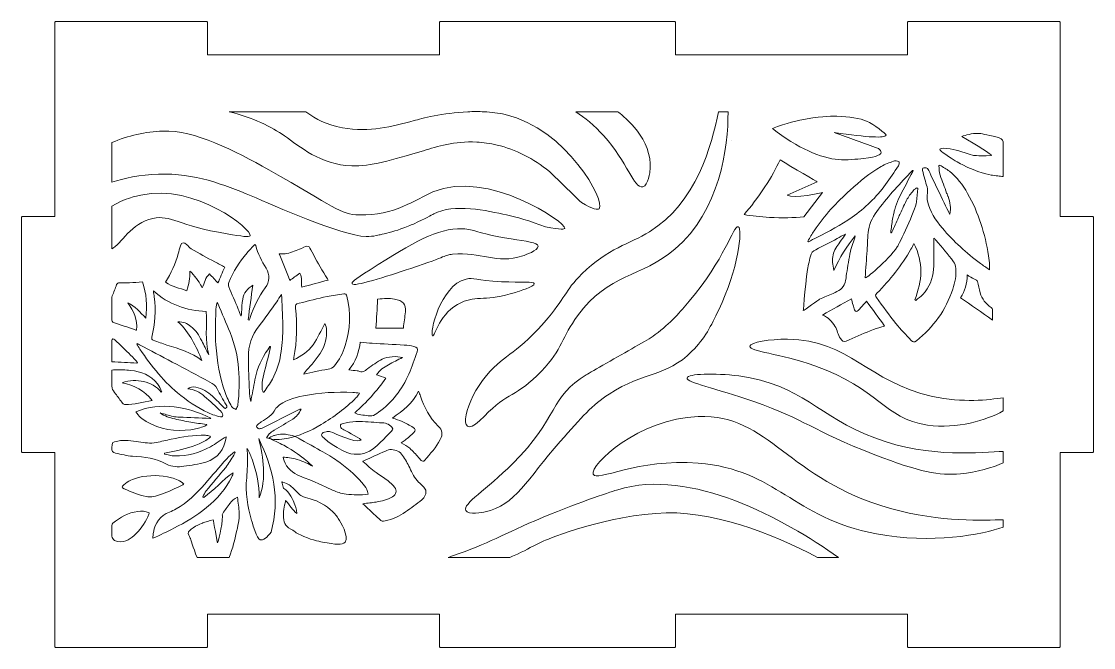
# Model space of a CAD drawing. Header units: millimetres. Extents: x -372 to 413, y -257 to 13.
# Drawn here: x 109.2 to 205.4, y -59.7 to -3.5 of the extents above; entities that cross this region are included whole.
import ezdxf

# ---------------------------------------------------------------- set-up
doc = ezdxf.new("R2010")
doc.units = ezdxf.units.MM
doc.header["$MEASUREMENT"] = 0
doc.layers.add('Layer 1', color=7, linetype='Continuous')

# ---------------------------------------------------------------- blocks, each defined once
blk = doc.blocks.new('block 7')
at = {"layer": 'Layer 1', "lineweight": 0}
for points in [[(125.851, -59.606), (125.851, -56.665), (146.651, -56.665), (146.651, -59.606), (146.71, -59.665), (167.792, -59.665), (167.851, -59.606), (167.851, -56.665), (188.651, -56.665), (188.651, -59.606), (188.71, -59.665), (202.292, -59.665), (202.351, -59.606), (202.351, -42.165), (205.292, -42.165), (205.351, -42.106), (205.351, -21.024), (205.292, -20.965), (202.351, -20.965), (202.351, -3.524), (202.292, -3.465), (188.71, -3.465), (188.651, -3.524), (188.651, -6.465), (167.851, -6.465), (167.851, -3.524), (167.792, -3.465), (146.71, -3.465), (146.651, -3.524), (146.651, -6.465), (125.851, -6.465), (125.851, -3.524), (125.792, -3.465), (112.21, -3.465), (112.151, -3.524), (112.151, -20.965), (109.21, -20.965), (109.151, -21.024), (109.151, -42.106), (109.21, -42.165), (112.151, -42.165), (112.151, -59.606), (112.21, -59.665), (125.792, -59.665), (125.851, -59.606)], [(172.84, -14.158), (172.84, -14.158)], [(124.687, -26.484), (124.687, -26.484)]]:
    blk.add_lwpolyline(points, dxfattribs=at)
for points, knots in [([(160.986, -20.271), (160.859, -20.394), (160.467, -20.352), (159.409, -19.731), (158.449, -18.8), (157.49, -17.868), (156.527, -16.937), (155.08, -15.759), (153.5, -14.958), (151.831, -14.559), (151.185, -14.404), (150.582, -14.319), (150.004, -14.295), (147.968, -14.203), (146.494, -14.69), (145.216, -15.071), (142.295, -15.942), (140.5, -16.482), (138.792, -16.426), (135.963, -16.341), (134.086, -14.662), (132.763, -13.741), (131.567, -12.912), (129.969, -12.115), (127.796, -11.575), (127.796, -11.575), (134.672, -11.575), (134.672, -11.575), (135.663, -12.259), (136.386, -12.721), (137.963, -13.004), (140.443, -13.445), (142.362, -12.919), (144.394, -12.358), (144.973, -12.199), (146.973, -11.681), (149.21, -11.575), (149.697, -11.554), (150.194, -11.55), (150.688, -11.575), (151.32, -11.607), (151.951, -11.684), (152.554, -11.822), (158.086, -13.092), (161.621, -19.661), (160.986, -20.271)], [0, 0, 0, 0, 1, 1, 1, 2, 2, 2, 3, 3, 3, 4, 4, 4, 5, 5, 5, 6, 6, 6, 7, 7, 7, 8, 8, 8, 9, 9, 9, 10, 10, 10, 11, 11, 11, 12, 12, 12, 13, 13, 13, 14, 14, 14, 15, 15, 15, 15]), ([(172.553, -11.575), (172.592, -14.743), (171.788, -20.493), (167.791, -23.901), (164.753, -26.49), (161.836, -26.053), (159.052, -29.877), (157.638, -31.817), (157.733, -32.844), (155.81, -34.858), (153.606, -37.169), (152.731, -36.753), (150.706, -38.883), (148.116, -41.61), (148.808, -37.903), (150.526, -35.701), (152.537, -33.123), (153.2, -33.726), (156.05, -30.477), (158.051, -28.198), (157.842, -27.7), (159.444, -26.12), (161.808, -23.792), (163.688, -23.46), (165.512, -22.338), (169.699, -19.763), (171.093, -14.57), (171.7, -11.575), (171.7, -11.575), (172.553, -11.575), (172.553, -11.575)], [0, 0, 0, 0, 1, 1, 1, 2, 2, 2, 3, 3, 3, 4, 4, 4, 5, 5, 5, 6, 6, 6, 7, 7, 7, 8, 8, 8, 9, 9, 9, 10, 10, 10, 10]), ([(165.558, -16.743), (165.54, -16.941), (165.427, -18.182), (164.898, -18.306), (164.129, -18.482), (163.497, -16.069), (161.416, -13.741), (160.552, -12.774), (159.673, -12.083), (158.904, -11.575), (158.904, -11.575), (162.668, -11.575), (162.668, -11.575), (162.7, -11.596), (162.732, -11.621), (162.764, -11.645), (163.212, -11.991), (165.801, -14.069), (165.558, -16.743)], [0, 0, 0, 0, 1, 1, 1, 2, 2, 2, 3, 3, 3, 4, 4, 4, 5, 5, 5, 6, 6, 6, 6]), ([(182.083, -13.44), (185.108, -13.882), (186.656, -13.957), (186.729, -13.663), (186.75, -13.58), (185.639, -12.698), (184.973, -12.402), (184.443, -12.167), (183.385, -12.016), (182.318, -11.975), (182.086, -11.966), (181.059, -11.951), (179.656, -12.197), (178.851, -12.338), (177.776, -12.592), (176.551, -13.078), (178.748, -14.858), (180.958, -15.745), (182.451, -15.87), (183.202, -15.933), (184.084, -15.83), (184.703, -15.758), (186.026, -15.603), (186.249, -15.417), (186.279, -15.262), (186.307, -15.118), (186.173, -14.968), (186.046, -14.859), (184.725, -14.386), (183.404, -13.913), (182.083, -13.44)], [0, 0, 0, 0, 1, 1, 1, 2, 2, 2, 3, 3, 3, 4, 4, 4, 5, 5, 5, 6, 6, 6, 7, 7, 7, 8, 8, 8, 9, 9, 9, 10, 10, 10, 10]), ([(157.913, -22.035), (157.888, -22.119), (157.599, -22.176), (156.174, -21.915), (154.759, -21.343), (153.546, -21.022), (152.688, -20.835), (150.97, -20.454), (147.901, -19.777), (146.148, -20.74), (145.971, -20.835), (145.322, -21.192), (144.391, -21.622), (144.066, -21.77), (143.682, -21.929), (143.202, -22.095), (142.437, -22.356), (141.787, -22.515), (141.343, -22.606), (141.343, -22.606), (140.764, -22.786), (140.069, -22.769), (137.843, -22.701), (131.818, -19.978), (129.775, -19.131), (127.253, -18.087), (124.741, -17.078), (121.464, -17.17), (119.774, -17.219), (118.335, -17.547), (117.252, -17.886), (117.252, -17.886), (117.252, -14.344), (117.252, -14.344), (118.744, -13.709), (120.282, -13.36), (121.831, -13.3), (124.685, -13.187), (128.297, -15.081), (131.342, -16.782), (137.335, -20.14), (137.688, -20.775), (139.48, -20.835), (142.588, -20.934), (144.529, -19.421), (146.074, -18.764), (150.974, -16.68), (158.065, -21.551), (157.913, -22.035)], [0, 0, 0, 0, 1, 1, 1, 2, 2, 2, 3, 3, 3, 4, 4, 4, 5, 5, 5, 6, 6, 6, 7, 7, 7, 8, 8, 8, 9, 9, 9, 10, 10, 10, 11, 11, 11, 12, 12, 12, 13, 13, 13, 14, 14, 14, 15, 15, 15, 16, 16, 16, 16]), ([(196.696, -13.858), (196.833, -13.889), (197.05, -13.942), (197.171, -14.125), (197.289, -14.302), (197.242, -14.509), (197.242, -14.625), (197.241, -15.447), (197.241, -16.268), (197.241, -17.09), (197.241, -17.178), (197.241, -17.266), (197.241, -17.388), (197.073, -17.369), (196.911, -17.355), (196.753, -17.338), (196.753, -17.338), (196.502, -17.309), (196.289, -17.278), (196.026, -17.239), (194.98, -17.025), (193.558, -16.319), (193.16, -16.122), (192.803, -15.888), (192.087, -15.419), (191.774, -15.213), (191.527, -15.042), (191.562, -14.938), (191.584, -14.873), (191.72, -14.828), (192.162, -14.863), (193.047, -14.933), (193.435, -15.183), (194.573, -15.486), (194.573, -15.486), (194.78, -15.541), (196.177, -15.51), (196.182, -15.51), (196.194, -15.509), (196.198, -15.502), (196.245, -15.414), (194.923, -14.613), (193.528, -13.797), (193.872, -13.664), (194.403, -13.51), (195.059, -13.512), (195.202, -13.513), (195.7, -13.628), (196.696, -13.858)], [0, 0, 0, 0, 1, 1, 1, 2, 2, 2, 3, 3, 3, 4, 4, 4, 5, 5, 5, 6, 6, 6, 7, 7, 7, 8, 8, 8, 9, 9, 9, 10, 10, 10, 11, 11, 11, 12, 12, 12, 13, 13, 13, 14, 14, 14, 15, 15, 15, 16, 16, 16, 16]), ([(180.562, -17.857), (180.562, -17.857), (178.297, -16.556), (177.23, -15.89), (176.872, -16.636), (176.424, -17.46), (175.863, -18.324), (175.232, -19.295), (174.586, -20.117), (173.988, -20.799), (174.679, -20.913), (175.444, -21.005), (176.275, -21.051), (177.417, -21.115), (178.454, -21.082), (179.36, -21.002), (179.36, -21.002), (181.026, -18.81), (181.026, -18.81), (181.026, -18.81), (178.385, -19.478), (177.863, -19.05), (177.863, -19.05), (180.562, -17.857), (180.562, -17.857)], [0, 0, 0, 0, 1, 1, 1, 2, 2, 2, 3, 3, 3, 4, 4, 4, 5, 5, 5, 6, 6, 6, 7, 7, 7, 8, 8, 8, 8]), ([(179.709, -23.195), (179.899, -22.879), (180.076, -22.556), (180.279, -22.25), (181.188, -20.887), (182.307, -19.707), (183.512, -18.607), (184.373, -17.821), (185.27, -17.078), (186.281, -16.491), (186.632, -16.288), (187.025, -16.157), (187.401, -15.996), (187.448, -15.976), (187.506, -15.962), (187.554, -15.971), (187.674, -15.992), (187.844, -15.993), (187.895, -16.069), (187.944, -16.141), (187.903, -16.32), (187.841, -16.413), (187.468, -16.98), (187.088, -17.543), (186.69, -18.092), (185.855, -19.243), (184.858, -20.231), (183.681, -21.036), (182.675, -21.725), (181.61, -22.309), (180.52, -22.853), (180.268, -22.978), (180.022, -23.114), (179.773, -23.246), (179.752, -23.229), (179.73, -23.212), (179.709, -23.195)], [0, 0, 0, 0, 1, 1, 1, 2, 2, 2, 3, 3, 3, 4, 4, 4, 5, 5, 5, 6, 6, 6, 7, 7, 7, 8, 8, 8, 9, 9, 9, 10, 10, 10, 11, 11, 11, 12, 12, 12, 12]), ([(187.743, -23.702), (186.906, -24.928), (184.836, -26.676), (184.852, -26.452), (184.91, -25.642), (184.974, -24.832), (185.031, -24.022), (185.074, -23.412), (185.07, -22.796), (185.156, -22.193), (185.259, -21.483), (185.644, -20.883), (186.062, -20.315), (186.968, -19.087), (188.022, -17.988), (189.064, -16.879), (189.084, -16.858), (189.11, -16.843), (189.169, -16.846), (189.109, -16.968), (189.053, -17.093), (188.989, -17.213), (188.608, -17.94), (188.213, -18.659), (187.848, -19.394), (187.7, -19.692), (187.603, -20.019), (187.509, -20.34), (187.483, -20.428), (187.453, -20.565), (187.428, -20.679), (187.39, -20.853), (187.341, -21.026), (187.315, -21.202), (187.254, -21.606), (187.204, -22.012), (187.15, -22.417), (187.17, -22.426), (187.191, -22.436), (187.212, -22.445), (187.226, -22.419), (187.242, -22.393), (187.255, -22.366), (187.459, -21.929), (187.666, -21.493), (187.86, -21.052), (187.881, -21.004), (187.964, -20.793), (187.996, -20.728), (188.213, -20.287), (188.399, -19.828), (188.638, -19.4), (188.807, -19.098), (189.038, -18.829), (189.256, -18.556), (189.312, -18.486), (189.422, -18.46), (189.507, -18.413), (189.533, -18.428), (189.559, -18.442), (189.584, -18.457), (189.548, -18.861), (189.53, -19.268), (189.472, -19.669), (189.37, -20.381), (187.887, -23.492), (187.743, -23.702)], [0, 0, 0, 0, 1, 1, 1, 2, 2, 2, 3, 3, 3, 4, 4, 4, 5, 5, 5, 6, 6, 6, 7, 7, 7, 8, 8, 8, 9, 9, 9, 10, 10, 10, 11, 11, 11, 12, 12, 12, 13, 13, 13, 14, 14, 14, 15, 15, 15, 16, 16, 16, 17, 17, 17, 18, 18, 18, 19, 19, 19, 20, 20, 20, 21, 21, 21, 22, 22, 22, 22]), ([(192.17, -18.865), (191.983, -18.33), (191.76, -17.808), (191.589, -17.269), (191.504, -17.001), (191.502, -16.707), (191.463, -16.425), (191.495, -16.405), (191.527, -16.385), (191.559, -16.366), (191.845, -16.545), (192.148, -16.704), (192.415, -16.909), (193.113, -17.445), (193.627, -18.142), (194.055, -18.902), (195.035, -20.646), (195.609, -22.531), (195.934, -24.496), (195.982, -24.783), (196.003, -25.075), (196.027, -25.365), (196.036, -25.474), (196.018, -25.585), (196.009, -25.757), (195.709, -25.546), (195.445, -25.372), (195.194, -25.182), (193.951, -24.243), (192.784, -23.219), (191.79, -22.014), (191.195, -21.293), (190.637, -20.543), (190.455, -19.593), (190.422, -19.419), (190.389, -19.228), (190.426, -19.06), (190.54, -18.546), (190.345, -18.09), (190.209, -17.62), (190.134, -17.363), (190.075, -17.101), (190.004, -16.843), (189.949, -16.64), (190.047, -16.588), (190.226, -16.595), (190.404, -16.601), (190.508, -16.69), (190.579, -16.852), (190.94, -17.679), (192.437, -20.764), (192.441, -20.753), (192.628, -20.21), (192.456, -19.697), (192.296, -19.185), (192.29, -19.168), (192.201, -18.954), (192.17, -18.865)], [0, 0, 0, 0, 1, 1, 1, 2, 2, 2, 3, 3, 3, 4, 4, 4, 5, 5, 5, 6, 6, 6, 7, 7, 7, 8, 8, 8, 9, 9, 9, 10, 10, 10, 11, 11, 11, 12, 12, 12, 13, 13, 13, 14, 14, 14, 15, 15, 15, 16, 16, 16, 17, 17, 17, 18, 18, 18, 19, 19, 19, 19]), ([(129.662, -22.709), (129.603, -22.853), (128.943, -22.747), (127.62, -22.529), (123.161, -21.802), (122.579, -20.8), (120.956, -21.149), (118.966, -21.576), (118.098, -23.453), (117.252, -23.873), (117.252, -23.873), (117.252, -20.059), (117.252, -20.059), (118.278, -19.382), (119.577, -19.11), (119.873, -19.047), (124.769, -18.017), (129.902, -22.134), (129.662, -22.709)], [0, 0, 0, 0, 1, 1, 1, 2, 2, 2, 3, 3, 3, 4, 4, 4, 5, 5, 5, 6, 6, 6, 6]), ([(155.509, -23.645), (155.551, -24.022), (154.307, -24.445), (154.15, -24.497), (151.718, -25.308), (150.417, -24.1), (147.823, -24.366), (147.084, -24.442), (147.468, -24.511), (144.1, -25.627), (141.869, -26.366), (138.959, -27.33), (138.816, -27.008), (138.775, -26.916), (138.943, -26.683), (140.437, -25.747), (144.41, -23.258), (146.397, -22.014), (148.724, -22.084), (149.965, -22.121), (149.693, -22.433), (153.107, -22.985), (154.447, -23.201), (155.472, -23.312), (155.509, -23.645)], [0, 0, 0, 0, 1, 1, 1, 2, 2, 2, 3, 3, 3, 4, 4, 4, 5, 5, 5, 6, 6, 6, 7, 7, 7, 8, 8, 8, 8]), ([(157.491, -41.179), (159.425, -38.98), (160.392, -37.88), (161.874, -36.916), (165.097, -34.819), (166.957, -35.422), (169.32, -33.073), (170.478, -31.922), (171.035, -30.786), (171.719, -29.365), (173.446, -25.774), (173.918, -22.055), (173.463, -21.904), (173.041, -21.763), (172.244, -24.847), (169.077, -28.584), (168.291, -29.512), (167.408, -30.54), (166.017, -31.571), (165.507, -31.95), (165.129, -32.151), (164.189, -32.686), (162.743, -33.508), (160.289, -34.905), (159.832, -35.174), (156.62, -37.067), (157.317, -39.08), (153.227, -43.161), (150.879, -45.503), (148.719, -46.765), (149.024, -47.364), (149.244, -47.796), (150.567, -47.526), (150.765, -47.484), (153.45, -46.913), (154.512, -44.566), (157.491, -41.179)], [0, 0, 0, 0, 1, 1, 1, 2, 2, 2, 3, 3, 3, 4, 4, 4, 5, 5, 5, 6, 6, 6, 7, 7, 7, 8, 8, 8, 9, 9, 9, 10, 10, 10, 11, 11, 11, 12, 12, 12, 12]), ([(179.777, -25.24), (179.83, -25.007), (179.902, -24.778), (179.94, -24.544), (179.987, -24.249), (180.162, -24.08), (180.417, -23.952), (181.065, -23.629), (181.708, -23.297), (182.348, -22.958), (182.596, -22.827), (182.83, -22.669), (183.106, -22.554), (182.932, -22.797), (182.759, -23.041), (182.586, -23.285), (182.336, -23.637), (182.052, -23.971), (181.972, -24.415), (181.89, -24.863), (181.947, -25.304), (182.039, -25.806), (182.589, -24.676), (183.187, -23.64), (183.973, -22.721), (183.827, -23.179), (183.647, -23.63), (183.544, -24.098), (183.398, -24.758), (183.309, -25.431), (183.197, -26.098), (183.151, -26.369), (183.136, -26.649), (183.059, -26.911), (182.901, -27.443), (182.455, -27.682), (181.985, -27.881), (181.58, -28.052), (181.173, -28.219), (180.768, -28.391), (180.703, -28.418), (179.391, -29.408), (179.308, -29.419), (179.308, -29.419), (179.531, -26.329), (179.777, -25.24)], [0, 0, 0, 0, 1, 1, 1, 2, 2, 2, 3, 3, 3, 4, 4, 4, 5, 5, 5, 6, 6, 6, 7, 7, 7, 8, 8, 8, 9, 9, 9, 10, 10, 10, 11, 11, 11, 12, 12, 12, 13, 13, 13, 14, 14, 14, 15, 15, 15, 15]), ([(189.229, -23.392), (190.127, -25.086), (189.966, -26.767), (189.315, -28.459), (189.346, -28.473), (189.378, -28.486), (189.409, -28.5), (189.614, -28.327), (189.834, -28.169), (190.02, -27.977), (190.633, -27.345), (190.925, -26.555), (190.991, -25.7), (191.048, -24.957), (191.011, -24.207), (191.015, -23.461), (191.016, -23.297), (191.015, -23.134), (191.015, -22.906), (191.109, -23.001), (191.17, -23.053), (191.22, -23.114), (191.748, -23.749), (192.286, -24.376), (192.793, -25.028), (192.917, -25.188), (192.971, -25.427), (192.993, -25.636), (193.061, -26.273), (192.906, -26.889), (192.712, -27.486), (192.102, -29.365), (191, -30.904), (189.456, -32.134), (189.258, -32.292), (189.131, -32.26), (188.983, -32.096), (188.529, -31.595), (188.045, -31.118), (187.623, -30.59), (187.015, -29.829), (186.453, -29.031), (185.866, -28.252), (185.748, -28.095), (185.775, -27.997), (185.912, -27.857), (187.086, -26.663), (188.138, -25.373), (188.964, -23.909), (189.056, -23.746), (189.135, -23.576), (189.229, -23.392)], [0, 0, 0, 0, 1, 1, 1, 2, 2, 2, 3, 3, 3, 4, 4, 4, 5, 5, 5, 6, 6, 6, 7, 7, 7, 8, 8, 8, 9, 9, 9, 10, 10, 10, 11, 11, 11, 12, 12, 12, 13, 13, 13, 14, 14, 14, 15, 15, 15, 16, 16, 16, 17, 17, 17, 17]), ([(125.093, -26.877), (125.186, -27.026), (125.266, -27.184), (125.371, -27.37), (125.587, -26.947), (125.605, -26.449), (126.034, -26.127), (126.282, -26.398), (126.524, -26.662), (126.778, -26.94), (126.983, -26.469), (127.18, -26.014), (127.393, -25.523), (127.111, -25.373), (126.808, -25.215), (126.507, -25.051), (125.797, -24.663), (125.084, -24.282), (124.383, -23.878), (124.224, -23.786), (124.106, -23.619), (123.974, -23.481), (123.747, -23.245), (123.519, -23.282), (123.415, -23.592), (123.335, -23.833), (123.295, -24.086), (123.229, -24.332), (122.988, -25.234), (122.576, -26.06), (122.083, -26.87), (122.662, -27.274), (123.349, -27.402), (123.984, -27.632), (124.171, -27.062), (124.309, -26.496), (124.258, -25.902), (124.212, -25.746), (124.861, -26.507), (125.093, -26.877)], [0, 0, 0, 0, 1, 1, 1, 2, 2, 2, 3, 3, 3, 4, 4, 4, 5, 5, 5, 6, 6, 6, 7, 7, 7, 8, 8, 8, 9, 9, 9, 10, 10, 10, 11, 11, 11, 12, 12, 12, 13, 13, 13, 13]), ([(128.871, -29.881), (128.88, -29.787), (128.891, -29.693), (128.899, -29.599), (128.932, -29.192), (128.942, -28.782), (129.002, -28.38), (129.075, -27.894), (129.49, -27.371), (129.905, -27.145), (129.77, -28.162), (129.631, -29.204), (129.492, -30.246), (129.523, -30.253), (129.553, -30.261), (129.584, -30.268), (129.617, -30.194), (129.66, -30.122), (129.684, -30.045), (129.985, -29.079), (130.426, -28.184), (131.029, -27.371), (131.45, -26.803), (131.458, -26.226), (131.103, -25.621), (130.725, -24.975), (130.353, -24.324), (130.173, -23.587), (130.166, -23.56), (130.143, -23.538), (130.105, -23.475), (129.859, -23.743), (129.62, -23.99), (129.395, -24.249), (128.709, -25.043), (128.143, -25.913), (127.762, -26.894), (127.718, -27.01), (127.711, -27.173), (127.757, -27.285), (128.031, -27.953), (128.328, -28.612), (128.612, -29.277), (128.695, -29.473), (128.759, -29.678), (128.832, -29.879), (128.845, -29.88), (128.858, -29.881), (128.871, -29.881)], [0, 0, 0, 0, 1, 1, 1, 2, 2, 2, 3, 3, 3, 4, 4, 4, 5, 5, 5, 6, 6, 6, 7, 7, 7, 8, 8, 8, 9, 9, 9, 10, 10, 10, 11, 11, 11, 12, 12, 12, 13, 13, 13, 14, 14, 14, 15, 15, 15, 16, 16, 16, 16]), ([(132.265, -24.313), (132.579, -25.094), (132.902, -25.897), (133.228, -26.706), (133.505, -26.511), (133.808, -26.298), (134.128, -26.073), (134.386, -26.495), (134.222, -26.925), (134.319, -27.318), (135.106, -27.105), (135.876, -26.896), (136.681, -26.678), (136.593, -26.546), (136.498, -26.422), (136.421, -26.287), (136.022, -25.584), (135.602, -24.892), (135.237, -24.171), (134.921, -23.548), (134.892, -23.532), (134.271, -23.832), (133.859, -24.032), (133.417, -24.179), (132.976, -24.303), (132.765, -24.362), (132.523, -24.313), (132.265, -24.313)], [0, 0, 0, 0, 1, 1, 1, 2, 2, 2, 3, 3, 3, 4, 4, 4, 5, 5, 5, 6, 6, 6, 7, 7, 7, 8, 8, 8, 9, 9, 9, 9]), ([(120.303, -30.107), (120.418, -28.974), (120.408, -27.901), (120.004, -26.852), (119.625, -26.877), (119.234, -26.908), (118.843, -26.925), (118.542, -26.938), (118.24, -26.939), (117.939, -26.935), (117.815, -26.934), (117.74, -26.965), (117.694, -27.09), (117.57, -27.431), (117.432, -27.766), (117.305, -28.105), (117.278, -28.176), (117.257, -28.254), (117.257, -28.329), (117.253, -28.978), (117.252, -29.628), (117.259, -30.277), (117.259, -30.337), (117.307, -30.433), (117.355, -30.45), (118.022, -30.69), (118.693, -30.919), (119.363, -31.15), (119.398, -31.163), (119.436, -31.165), (119.484, -31.175), (119.574, -30.233), (119.203, -29.455), (118.694, -28.713), (119.343, -29.028), (119.818, -29.545), (120.303, -30.107)], [0, 0, 0, 0, 1, 1, 1, 2, 2, 2, 3, 3, 3, 4, 4, 4, 5, 5, 5, 6, 6, 6, 7, 7, 7, 8, 8, 8, 9, 9, 9, 10, 10, 10, 11, 11, 11, 12, 12, 12, 12]), ([(153.487, -27.788), (150.887, -28.6), (150.007, -28.064), (148.623, -28.689), (146.668, -29.573), (146.242, -31.79), (146.041, -31.692), (145.756, -31.552), (146.701, -27.152), (149.044, -26.588), (149.746, -26.418), (149.851, -26.711), (152.226, -26.828), (154.064, -26.918), (155.125, -26.785), (155.164, -26.993), (155.211, -27.243), (153.721, -27.715), (153.487, -27.788)], [0, 0, 0, 0, 1, 1, 1, 2, 2, 2, 3, 3, 3, 4, 4, 4, 5, 5, 5, 6, 6, 6, 6]), ([(196.283, -30.271), (195.311, -29.588), (194.371, -28.928), (193.421, -28.26), (193.781, -27.657), (194.037, -26.999), (193.998, -26.221), (194.073, -26.264), (194.119, -26.292), (194.166, -26.317), (194.39, -26.439), (194.616, -26.556), (194.838, -26.683), (194.88, -26.707), (194.92, -26.761), (194.933, -26.809), (195.02, -27.143), (195.093, -27.482), (195.184, -27.816), (195.339, -28.385), (195.669, -28.831), (196.166, -29.149), (196.255, -29.205), (196.287, -29.267), (196.285, -29.369), (196.279, -29.656), (196.283, -29.943), (196.283, -30.271)], [0, 0, 0, 0, 1, 1, 1, 2, 2, 2, 3, 3, 3, 4, 4, 4, 5, 5, 5, 6, 6, 6, 7, 7, 7, 8, 8, 8, 9, 9, 9, 9]), ([(125.341, -33.902), (124.842, -32.62), (124.255, -31.404), (123.192, -30.424), (123.675, -30.408), (124.032, -30.575), (124.357, -30.836), (124.789, -31.182), (125.079, -31.636), (125.325, -32.12), (125.534, -32.531), (125.729, -32.95), (125.954, -33.361), (125.594, -32.094), (125.812, -30.797), (125.734, -29.511), (123.966, -29.394), (122.36, -28.904), (120.994, -27.632), (121.023, -27.861), (121.042, -28.023), (121.063, -28.185), (121.225, -29.409), (121.131, -30.62), (120.849, -31.817), (120.812, -31.973), (120.858, -32.031), (120.982, -32.075), (121.388, -32.222), (121.789, -32.384), (122.201, -32.512), (123.299, -32.855), (124.411, -33.164), (125.341, -33.902)], [0, 0, 0, 0, 1, 1, 1, 2, 2, 2, 3, 3, 3, 4, 4, 4, 5, 5, 5, 6, 6, 6, 7, 7, 7, 8, 8, 8, 9, 9, 9, 10, 10, 10, 11, 11, 11, 11]), ([(126.705, -28.701), (126.659, -28.994), (126.591, -29.232), (126.588, -29.471), (126.577, -30.481), (126.534, -31.494), (126.598, -32.5), (126.692, -33.957), (126.947, -35.394), (127.419, -36.781), (127.566, -37.214), (127.806, -37.615), (128.005, -38.031), (128.014, -38.051), (128.028, -38.074), (128.046, -38.086), (128.16, -38.158), (128.275, -38.227), (128.39, -38.298), (128.449, -38.18), (128.546, -38.068), (128.561, -37.945), (128.828, -35.709), (128.739, -33.508), (127.868, -31.392), (127.516, -30.537), (127.153, -29.686), (126.793, -28.834), (126.782, -28.807), (126.76, -28.784), (126.705, -28.701)], [0, 0, 0, 0, 1, 1, 1, 2, 2, 2, 3, 3, 3, 4, 4, 4, 5, 5, 5, 6, 6, 6, 7, 7, 7, 8, 8, 8, 9, 9, 9, 10, 10, 10, 10]), ([(131.506, -32.654), (131.443, -32.927), (131.385, -33.202), (131.318, -33.474), (131.136, -34.207), (130.936, -34.936), (130.773, -35.673), (130.718, -35.924), (130.743, -36.195), (130.749, -36.456), (130.751, -36.547), (130.807, -36.637), (130.838, -36.727), (130.863, -36.733), (130.889, -36.74), (130.914, -36.746), (131.167, -36.353), (131.442, -35.972), (131.667, -35.563), (132.041, -34.882), (132.281, -34.141), (132.41, -33.382), (132.534, -32.648), (132.597, -31.897), (132.604, -31.152), (132.614, -30.164), (132.544, -29.176), (132.507, -28.188), (132.505, -28.136), (132.492, -28.084), (132.475, -27.967), (132.315, -28.218), (132.195, -28.426), (132.057, -28.621), (131.536, -29.349), (131.036, -30.093), (130.478, -30.792), (129.811, -31.629), (129.499, -32.573), (129.511, -33.624), (129.522, -34.628), (129.572, -35.631), (129.612, -36.635), (129.625, -36.95), (129.662, -37.265), (129.726, -37.587), (129.761, -37.416), (129.796, -37.245), (129.83, -37.074), (129.957, -36.431), (130.061, -35.783), (130.215, -35.146), (130.439, -34.221), (130.902, -33.407), (131.448, -32.638), (131.467, -32.643), (131.486, -32.649), (131.506, -32.654)], [0, 0, 0, 0, 1, 1, 1, 2, 2, 2, 3, 3, 3, 4, 4, 4, 5, 5, 5, 6, 6, 6, 7, 7, 7, 8, 8, 8, 9, 9, 9, 10, 10, 10, 11, 11, 11, 12, 12, 12, 13, 13, 13, 14, 14, 14, 15, 15, 15, 16, 16, 16, 17, 17, 17, 18, 18, 18, 19, 19, 19, 19]), ([(133.57, -33.849), (134.256, -33.471), (134.911, -33.103), (135.328, -32.478), (135.73, -31.875), (136.036, -31.208), (136.386, -30.564), (136.555, -30.975), (136.565, -31.418), (136.501, -31.86), (136.382, -32.692), (135.932, -33.366), (135.418, -34.001), (135.171, -34.306), (134.896, -34.588), (134.638, -34.883), (134.589, -34.939), (134.559, -35.009), (134.487, -35.126), (134.88, -35.039), (135.214, -34.962), (135.55, -34.892), (135.919, -34.815), (136.288, -34.728), (136.662, -34.679), (136.904, -34.647), (137.077, -34.539), (137.233, -34.367), (137.702, -33.845), (137.996, -33.223), (138.2, -32.565), (138.653, -31.106), (138.717, -29.627), (138.362, -28.134), (138.319, -27.953), (138.237, -27.904), (138.077, -27.928), (137.574, -28.002), (137.065, -28.05), (136.569, -28.158), (135.734, -28.34), (134.905, -28.552), (134.077, -28.765), (133.72, -28.857), (133.722, -28.878), (133.749, -29.194), (133.876, -30.683), (133.904, -32.169), (133.598, -33.644), (133.587, -33.695), (133.584, -33.747), (133.57, -33.849)], [0, 0, 0, 0, 1, 1, 1, 2, 2, 2, 3, 3, 3, 4, 4, 4, 5, 5, 5, 6, 6, 6, 7, 7, 7, 8, 8, 8, 9, 9, 9, 10, 10, 10, 11, 11, 11, 12, 12, 12, 13, 13, 13, 14, 14, 14, 15, 15, 15, 16, 16, 16, 17, 17, 17, 17]), ([(141.115, -28.394), (141.063, -29.266), (141.013, -30.116), (140.962, -30.982), (141.806, -30.982), (142.621, -30.982), (143.422, -30.982), (143.486, -30.497), (143.556, -30.02), (143.609, -29.541), (143.684, -28.863), (143.361, -28.491), (142.617, -28.39), (142.388, -28.359), (142.157, -28.33), (141.926, -28.332), (141.665, -28.333), (141.404, -28.37), (141.115, -28.394)], [0, 0, 0, 0, 1, 1, 1, 2, 2, 2, 3, 3, 3, 4, 4, 4, 5, 5, 5, 6, 6, 6, 6]), ([(186.605, -30.807), (186.259, -30.913), (185.916, -30.991), (185.593, -31.121), (184.867, -31.413), (184.151, -31.731), (183.431, -32.038), (183.335, -32.079), (183.24, -32.126), (183.141, -32.154), (182.865, -32.233), (182.812, -32.147), (182.644, -31.923), (182.39, -31.586), (182.376, -31.159), (182.142, -30.818), (181.859, -30.407), (181.584, -30.005), (181.021, -29.82), (181.914, -29.319), (182.762, -28.843), (183.634, -28.353), (183.674, -28.519), (183.719, -28.724), (183.774, -28.927), (183.812, -29.071), (183.86, -29.212), (183.91, -29.352), (183.974, -29.533), (184.099, -29.535), (184.217, -29.421), (184.393, -29.251), (184.55, -29.061), (184.716, -28.879), (184.805, -28.782), (184.896, -28.685), (184.992, -28.582), (185.536, -29.332), (186.063, -30.059), (186.605, -30.807)], [0, 0, 0, 0, 1, 1, 1, 2, 2, 2, 3, 3, 3, 4, 4, 4, 5, 5, 5, 6, 6, 6, 7, 7, 7, 8, 8, 8, 9, 9, 9, 10, 10, 10, 11, 11, 11, 12, 12, 12, 13, 13, 13, 13]), ([(117.256, -34.013), (118.017, -34.052), (118.761, -34.091), (119.504, -34.129), (119.521, -34.108), (119.538, -34.086), (119.555, -34.064), (119.354, -33.851), (119.159, -33.631), (118.952, -33.425), (118.481, -32.959), (118.004, -32.497), (117.527, -32.038), (117.483, -31.996), (117.412, -31.959), (117.356, -31.962), (117.321, -31.963), (117.261, -32.043), (117.26, -32.088), (117.254, -32.72), (117.256, -33.351), (117.256, -34.013)], [0, 0, 0, 0, 1, 1, 1, 2, 2, 2, 3, 3, 3, 4, 4, 4, 5, 5, 5, 6, 6, 6, 7, 7, 7, 7]), ([(119.504, -32.421), (119.596, -32.575), (119.681, -32.734), (119.782, -32.882), (120.827, -34.419), (121.97, -35.878), (123.44, -37.033), (124.326, -37.73), (125.279, -38.338), (126.334, -38.762), (126.547, -38.847), (126.774, -38.901), (127, -38.95), (127.186, -38.991), (127.276, -38.876), (127.203, -38.696), (127.166, -38.606), (127.106, -38.516), (127.035, -38.45), (126.555, -38.004), (126.077, -37.556), (125.584, -37.125), (125.158, -36.753), (124.679, -36.481), (124.089, -36.448), (124.251, -36.282), (124.511, -36.222), (124.81, -36.286), (125.387, -36.408), (125.866, -36.721), (126.293, -37.106), (126.658, -37.435), (126.991, -37.801), (127.339, -38.15), (127.365, -38.177), (127.398, -38.198), (127.428, -38.222), (127.597, -38.133), (127.618, -38.036), (127.518, -37.869), (127.237, -37.399), (126.968, -36.92), (126.711, -36.437), (126.561, -36.157), (126.338, -35.978), (126.064, -35.835), (124.937, -35.242), (123.815, -34.642), (122.69, -34.044), (121.709, -33.523), (120.728, -33.003), (119.747, -32.483), (119.681, -32.448), (119.613, -32.418), (119.545, -32.386), (119.532, -32.397), (119.518, -32.409), (119.504, -32.421)], [0, 0, 0, 0, 1, 1, 1, 2, 2, 2, 3, 3, 3, 4, 4, 4, 5, 5, 5, 6, 6, 6, 7, 7, 7, 8, 8, 8, 9, 9, 9, 10, 10, 10, 11, 11, 11, 12, 12, 12, 13, 13, 13, 14, 14, 14, 15, 15, 15, 16, 16, 16, 17, 17, 17, 18, 18, 18, 19, 19, 19, 19]), ([(138.52, -34.738), (138.805, -34.772), (139.033, -34.799), (139.261, -34.826), (139.299, -34.83), (139.344, -34.823), (139.375, -34.841), (139.715, -35.036), (139.94, -34.849), (140.204, -34.646), (140.623, -34.324), (141.07, -34.03), (141.533, -33.773), (141.969, -33.532), (142.857, -33.492), (143.339, -33.629), (142.915, -33.85), (142.494, -34.051), (142.091, -34.284), (141.69, -34.517), (141.272, -34.741), (141.023, -35.179), (141.303, -35.278), (141.562, -35.369), (141.862, -35.474), (141.044, -36.643), (140.112, -37.651), (139.055, -38.594), (139.154, -38.646), (139.221, -38.705), (139.296, -38.716), (139.723, -38.779), (140.152, -38.873), (140.58, -38.867), (140.783, -38.864), (140.997, -38.683), (141.184, -38.55), (142.424, -37.666), (143.306, -36.487), (143.92, -35.111), (144.208, -34.465), (144.418, -33.784), (144.646, -33.112), (144.739, -32.838), (144.66, -32.706), (144.372, -32.639), (144.088, -32.573), (143.795, -32.526), (143.504, -32.508), (142.548, -32.449), (141.59, -32.412), (140.634, -32.356), (140.281, -32.335), (139.93, -32.283), (139.553, -32.242), (139.439, -33.155), (139.157, -33.992), (138.52, -34.738)], [0, 0, 0, 0, 1, 1, 1, 2, 2, 2, 3, 3, 3, 4, 4, 4, 5, 5, 5, 6, 6, 6, 7, 7, 7, 8, 8, 8, 9, 9, 9, 10, 10, 10, 11, 11, 11, 12, 12, 12, 13, 13, 13, 14, 14, 14, 15, 15, 15, 16, 16, 16, 17, 17, 17, 18, 18, 18, 19, 19, 19, 19]), ([(197.251, -37.247), (197.251, -37.247), (197.251, -38.428), (197.251, -38.428), (195.734, -39.25), (193.141, -40.09), (190.45, -39.691), (186.491, -39.106), (186.114, -36.41), (180.339, -34.378), (177.178, -33.264), (174.472, -33.08), (174.508, -32.622), (174.536, -32.248), (176.331, -31.976), (177.884, -31.99), (183.496, -32.043), (185.112, -35.867), (190.901, -37.123), (193.646, -37.719), (195.904, -37.43), (197.251, -37.247)], [0, 0, 0, 0, 1, 1, 1, 2, 2, 2, 3, 3, 3, 4, 4, 4, 5, 5, 5, 6, 6, 6, 7, 7, 7, 7]), ([(120.88, -37.484), (120.206, -36.554), (119.274, -36.162), (118.188, -35.9), (118.867, -35.669), (119.489, -35.656), (120.115, -35.796), (120.741, -35.935), (121.286, -36.22), (121.686, -36.744), (121.708, -36.73), (121.729, -36.717), (121.751, -36.703), (121.623, -36.464), (121.525, -36.203), (121.362, -35.992), (120.756, -35.202), (119.881, -34.91), (118.943, -34.786), (118.479, -34.725), (118.005, -34.743), (117.534, -34.729), (117.452, -34.726), (117.369, -34.743), (117.267, -34.753), (117.267, -35.307), (117.24, -35.848), (117.282, -36.383), (117.295, -36.556), (117.481, -36.719), (117.597, -36.881), (117.803, -37.169), (118.009, -37.458), (118.23, -37.735), (118.282, -37.801), (118.389, -37.86), (118.471, -37.859), (119.27, -37.848), (120.045, -37.675), (120.88, -37.484)], [0, 0, 0, 0, 1, 1, 1, 2, 2, 2, 3, 3, 3, 4, 4, 4, 5, 5, 5, 6, 6, 6, 7, 7, 7, 8, 8, 8, 9, 9, 9, 10, 10, 10, 11, 11, 11, 12, 12, 12, 13, 13, 13, 13]), ([(197.251, -42.069), (197.251, -42.069), (197.251, -43.085), (197.251, -43.085), (196.341, -43.515), (194.856, -43.928), (193.399, -44.062), (191.494, -44.235), (189.772, -43.925), (185.722, -42.358), (179.962, -40.129), (179.545, -39.208), (174.867, -37.585), (171.435, -36.393), (168.817, -35.871), (168.877, -35.469), (168.937, -35.088), (171.354, -34.999), (173.516, -35.289), (179.214, -36.047), (180.646, -38.95), (185.719, -40.855), (190.802, -42.764), (195.381, -42.08), (197.251, -42.069)], [0, 0, 0, 0, 1, 1, 1, 2, 2, 2, 3, 3, 3, 4, 4, 4, 5, 5, 5, 6, 6, 6, 7, 7, 7, 8, 8, 8, 8]), ([(134.236, -38.272), (134.087, -38.666), (133.821, -38.952), (133.49, -39.163), (132.95, -39.507), (132.389, -39.818), (131.84, -40.146), (131.476, -40.364), (131.242, -40.606), (131.152, -40.849), (131.751, -41.036), (132.354, -41.007), (132.959, -40.896), (134.077, -40.69), (135.084, -40.212), (136.053, -39.641), (137.188, -38.972), (138.24, -38.193), (139.167, -37.253), (139.264, -37.154), (139.351, -37.045), (139.439, -36.937), (139.457, -36.916), (139.461, -36.883), (139.482, -36.825), (139.276, -36.807), (139.087, -36.783), (138.898, -36.775), (137.403, -36.707), (135.912, -36.772), (134.446, -37.066), (133.587, -37.237), (132.731, -37.481), (132.06, -38.112), (132.015, -38.155), (131.961, -38.195), (131.935, -38.248), (131.669, -38.803), (131.158, -39.088), (130.675, -39.406), (130.565, -39.478), (130.457, -39.554), (130.36, -39.641), (130.301, -39.694), (130.213, -39.798), (130.23, -39.832), (130.271, -39.913), (130.359, -40.001), (130.443, -40.02), (130.536, -40.04), (130.656, -40.006), (130.746, -39.961), (131.881, -39.402), (133.013, -38.836), (134.146, -38.273), (134.163, -38.265), (134.188, -38.272), (134.236, -38.272)], [0, 0, 0, 0, 1, 1, 1, 2, 2, 2, 3, 3, 3, 4, 4, 4, 5, 5, 5, 6, 6, 6, 7, 7, 7, 8, 8, 8, 9, 9, 9, 10, 10, 10, 11, 11, 11, 12, 12, 12, 13, 13, 13, 14, 14, 14, 15, 15, 15, 16, 16, 16, 17, 17, 17, 18, 18, 18, 19, 19, 19, 19]), ([(144.785, -36.652), (144.252, -37.73), (143.374, -38.406), (142.441, -39.065), (142.755, -39.175), (143.037, -39.252), (143.3, -39.372), (143.642, -39.528), (143.975, -39.707), (144.298, -39.9), (144.529, -40.039), (144.547, -40.166), (144.354, -40.364), (144.112, -40.611), (143.841, -40.829), (143.578, -41.053), (143.473, -41.143), (143.355, -41.216), (143.233, -41.303), (143.496, -41.463), (143.771, -41.589), (143.992, -41.778), (144.282, -42.026), (144.53, -42.323), (144.794, -42.601), (144.873, -42.685), (144.933, -42.788), (145.02, -42.86), (145.111, -42.935), (145.222, -42.98), (145.326, -42.861), (145.837, -42.274), (146.374, -41.706), (146.726, -40.999), (146.977, -40.494), (146.947, -40.176), (146.545, -39.788), (145.763, -39.031), (145.295, -38.097), (144.951, -37.086), (144.907, -36.958), (144.855, -36.834), (144.785, -36.652)], [0, 0, 0, 0, 1, 1, 1, 2, 2, 2, 3, 3, 3, 4, 4, 4, 5, 5, 5, 6, 6, 6, 7, 7, 7, 8, 8, 8, 9, 9, 9, 10, 10, 10, 11, 11, 11, 12, 12, 12, 13, 13, 13, 14, 14, 14, 14]), ([(125.756, -39.634), (125.284, -39.569), (124.81, -39.516), (124.341, -39.435), (123.863, -39.353), (123.388, -39.248), (122.913, -39.145), (122.444, -39.043), (121.995, -38.89), (121.593, -38.602), (121.989, -38.711), (122.374, -38.825), (122.763, -38.919), (122.942, -38.962), (123.13, -38.977), (123.315, -38.985), (124.233, -39.026), (125.151, -39.061), (126.069, -39.097), (126.098, -39.098), (126.126, -39.091), (126.159, -39.066), (125.104, -38.569), (124.012, -38.205), (122.848, -38.064), (121.677, -37.922), (120.543, -38.051), (119.426, -38.494), (119.656, -38.886), (119.98, -39.161), (120.345, -39.373), (121.593, -40.1), (122.952, -40.283), (124.364, -40.12), (124.728, -40.078), (125.083, -39.958), (125.438, -39.858), (125.559, -39.824), (125.666, -39.741), (125.779, -39.68), (125.771, -39.665), (125.764, -39.649), (125.756, -39.634)], [0, 0, 0, 0, 1, 1, 1, 2, 2, 2, 3, 3, 3, 4, 4, 4, 5, 5, 5, 6, 6, 6, 7, 7, 7, 8, 8, 8, 9, 9, 9, 10, 10, 10, 11, 11, 11, 12, 12, 12, 13, 13, 13, 14, 14, 14, 14]), ([(139.634, -41.041), (138.977, -41.341), (137.259, -40.411), (136.897, -40.291), (136.773, -40.249), (136.622, -40.283), (136.484, -40.294), (136.295, -40.31), (136.122, -40.384), (136.081, -40.582), (136.037, -40.792), (137.806, -42.09), (138.71, -42.265), (139.519, -42.422), (140.249, -42.223), (140.871, -41.697), (141.405, -41.245), (142.522, -40.132), (142.463, -40.023), (142.26, -39.646), (141.925, -39.518), (141.524, -39.494), (140.854, -39.454), (140.184, -39.416), (139.516, -39.361), (139.311, -39.344), (137.794, -39.499), (137.778, -39.666), (137.762, -39.841), (137.807, -39.994), (137.976, -40.074), (138.157, -40.159), (139.304, -40.721), (139.634, -41.041)], [0, 0, 0, 0, 1, 1, 1, 2, 2, 2, 3, 3, 3, 4, 4, 4, 5, 5, 5, 6, 6, 6, 7, 7, 7, 8, 8, 8, 9, 9, 9, 10, 10, 10, 11, 11, 11, 11]), ([(197.251, -48.849), (195.364, -49.53), (190.817, -50.402), (185.864, -49.456), (178.265, -48.01), (176.991, -43.688), (169.879, -43.113), (164.443, -42.672), (160.753, -44.838), (160.464, -44.112), (160.128, -43.275), (164.549, -39.095), (169.879, -38.926), (176.321, -38.721), (177.827, -44.574), (187.123, -47.174), (191.698, -48.458), (195.558, -48.221), (197.251, -48.197), (197.251, -48.197), (197.251, -48.849), (197.251, -48.849)], [0, 0, 0, 0, 1, 1, 1, 2, 2, 2, 3, 3, 3, 4, 4, 4, 5, 5, 5, 6, 6, 6, 7, 7, 7, 7]), ([(127.511, -40.736), (127.035, -41.042), (126.587, -41.372), (126.102, -41.635), (125.106, -42.174), (124.047, -42.521), (122.896, -42.467), (122.589, -42.452), (122.285, -42.355), (121.98, -42.296), (121.982, -42.27), (121.984, -42.243), (121.986, -42.217), (122.388, -42.135), (122.792, -42.065), (123.19, -41.969), (124.061, -41.76), (124.923, -41.519), (125.708, -41.07), (125.853, -40.987), (125.977, -40.866), (126.11, -40.763), (126.1, -40.734), (126.09, -40.705), (126.079, -40.676), (125.94, -40.655), (125.8, -40.623), (125.66, -40.615), (124.615, -40.559), (123.6, -40.769), (122.585, -40.969), (122.139, -41.056), (121.698, -41.169), (121.253, -41.26), (120.719, -41.369), (120.191, -41.277), (119.664, -41.196), (119.045, -41.102), (118.425, -41.014), (117.798, -41.126), (117.267, -41.221), (117.287, -41.22), (117.257, -41.742), (117.242, -42.024), (117.345, -42.16), (117.597, -42.21), (118.103, -42.31), (118.607, -42.462), (119.117, -42.486), (120.187, -42.535), (121.214, -42.693), (122.177, -43.203), (122.654, -43.455), (123.196, -43.471), (123.72, -43.395), (124.382, -43.3), (125.055, -43.213), (125.69, -43.015), (126.816, -42.665), (127.351, -41.865), (127.51, -40.812), (127.515, -40.783), (127.511, -40.752), (127.511, -40.736)], [0, 0, 0, 0, 1, 1, 1, 2, 2, 2, 3, 3, 3, 4, 4, 4, 5, 5, 5, 6, 6, 6, 7, 7, 7, 8, 8, 8, 9, 9, 9, 10, 10, 10, 11, 11, 11, 12, 12, 12, 13, 13, 13, 14, 14, 14, 15, 15, 15, 16, 16, 16, 17, 17, 17, 18, 18, 18, 19, 19, 19, 20, 20, 20, 21, 21, 21, 21]), ([(130.485, -46.234), (130.506, -45.061), (130.26, -43.936), (129.87, -42.839), (129.747, -42.493), (129.59, -42.159), (129.448, -41.82), (129.428, -41.825), (129.408, -41.829), (129.388, -41.834), (129.402, -41.994), (129.431, -42.155), (129.428, -42.315), (129.416, -43.018), (129.443, -43.726), (129.366, -44.423), (129.221, -45.742), (129.445, -47.006), (129.808, -48.26), (129.808, -48.26), (129.88, -48.595), (130.087, -49.143), (130.283, -49.666), (130.386, -49.928), (130.57, -49.987), (130.842, -50.074), (131.23, -49.773), (131.549, -49.303), (132.397, -46.329), (131.738, -43.573), (130.441, -40.901), (130.854, -42.675), (131.163, -44.447), (130.485, -46.234)], [0, 0, 0, 0, 1, 1, 1, 2, 2, 2, 3, 3, 3, 4, 4, 4, 5, 5, 5, 6, 6, 6, 7, 7, 7, 8, 8, 8, 9, 9, 9, 10, 10, 10, 11, 11, 11, 11]), ([(140.248, -45.882), (140.233, -45.58), (140.092, -45.353), (139.929, -45.138), (139.321, -44.337), (138.56, -43.695), (137.765, -43.092), (137.062, -42.559), (136.077, -42.035), (134.172, -40.959), (133.997, -40.86), (133.617, -40.649), (133.084, -40.558), (132.397, -40.44), (131.911, -40.598), (131.804, -40.635), (131.606, -40.703), (131.452, -40.787), (131.348, -40.851), (131.793, -41.069), (132.246, -41.28), (132.688, -41.511), (133.635, -42.007), (134.388, -42.613), (134.553, -42.749), (134.738, -42.902), (134.987, -43.118), (135.267, -43.395), (134.937, -43.192), (134.474, -42.954), (133.888, -42.784), (133.406, -42.644), (132.974, -42.588), (132.63, -42.569), (132.672, -42.763), (132.756, -43.049), (132.947, -43.342), (133.354, -43.969), (133.97, -44.205), (134.519, -44.423), (137.343, -45.545), (137.237, -45.751), (138.279, -45.887), (138.923, -45.971), (139.57, -45.995), (140.248, -45.882)], [0, 0, 0, 0, 1, 1, 1, 2, 2, 2, 3, 3, 3, 4, 4, 4, 5, 5, 5, 6, 6, 6, 7, 7, 7, 8, 8, 8, 9, 9, 9, 10, 10, 10, 11, 11, 11, 12, 12, 12, 13, 13, 13, 14, 14, 14, 15, 15, 15, 15]), ([(120.948, -49.859), (121.605, -49.546), (122.23, -49.264), (122.839, -48.953), (123.872, -48.426), (124.867, -47.836), (125.769, -47.1), (126.712, -46.329), (127.506, -45.436), (128.037, -44.327), (128.089, -44.218), (128.127, -44.102), (128.151, -43.972), (127.192, -44.62), (126.465, -45.548), (125.505, -46.189), (125.479, -46.17), (125.454, -46.151), (125.428, -46.133), (125.524, -45.957), (125.596, -45.762), (125.72, -45.609), (126.301, -44.898), (126.907, -44.207), (127.481, -43.491), (127.754, -43.149), (127.979, -42.768), (128.221, -42.402), (128.269, -42.33), (128.294, -42.242), (128.33, -42.161), (128.308, -42.143), (128.285, -42.124), (128.263, -42.105), (128.031, -42.31), (127.776, -42.495), (127.571, -42.725), (126.904, -43.474), (126.263, -44.245), (125.599, -44.997), (124.846, -45.849), (124.046, -46.653), (123.041, -47.216), (122.846, -47.326), (122.643, -47.424), (122.435, -47.504), (121.59, -47.831), (121.142, -48.465), (120.996, -49.338), (120.976, -49.452), (120.962, -49.567), (120.949, -49.682), (120.944, -49.719), (120.948, -49.757), (120.948, -49.859)], [0, 0, 0, 0, 1, 1, 1, 2, 2, 2, 3, 3, 3, 4, 4, 4, 5, 5, 5, 6, 6, 6, 7, 7, 7, 8, 8, 8, 9, 9, 9, 10, 10, 10, 11, 11, 11, 12, 12, 12, 13, 13, 13, 14, 14, 14, 15, 15, 15, 16, 16, 16, 17, 17, 17, 18, 18, 18, 18]), ([(139.785, -46.757), (140.193, -47.14), (140.555, -47.481), (140.919, -47.82), (141.043, -47.936), (141.187, -48.034), (141.295, -48.162), (141.437, -48.33), (141.597, -48.34), (141.793, -48.301), (142.465, -48.166), (143.062, -47.864), (143.619, -47.483), (144.121, -47.139), (144.61, -46.776), (145.09, -46.401), (145.216, -46.302), (145.297, -46.136), (145.377, -45.988), (145.555, -45.664), (145.391, -45.411), (145.177, -45.18), (145.056, -45.051), (144.929, -44.925), (144.794, -44.811), (144.389, -44.468), (144.22, -43.981), (143.99, -43.528), (143.797, -43.147), (143.591, -42.766), (143.347, -42.416), (143.116, -42.086), (142.752, -41.916), (142.355, -41.887), (142.178, -41.873), (141.982, -41.957), (141.81, -42.032), (141.16, -42.317), (140.517, -42.615), (139.871, -42.91), (139.823, -42.932), (139.78, -42.965), (139.781, -42.965), (140.171, -43.293), (140.556, -43.64), (140.966, -43.955), (141.302, -44.212), (141.68, -44.415), (142.017, -44.672), (142.244, -44.846), (142.462, -45.05), (142.63, -45.28), (142.867, -45.606), (142.782, -45.906), (142.439, -46.124), (141.993, -46.406), (141.486, -46.515), (140.975, -46.601), (140.604, -46.664), (140.229, -46.7), (139.785, -46.757)], [0, 0, 0, 0, 1, 1, 1, 2, 2, 2, 3, 3, 3, 4, 4, 4, 5, 5, 5, 6, 6, 6, 7, 7, 7, 8, 8, 8, 9, 9, 9, 10, 10, 10, 11, 11, 11, 12, 12, 12, 13, 13, 13, 14, 14, 14, 15, 15, 15, 16, 16, 16, 17, 17, 17, 18, 18, 18, 19, 19, 19, 20, 20, 20, 20]), ([(123.713, -44.996), (123.414, -44.657), (123.011, -44.538), (122.613, -44.435), (121.633, -44.181), (120.645, -44.16), (119.658, -44.404), (119.173, -44.523), (118.725, -44.725), (118.337, -45.048), (118.13, -45.22), (118.119, -45.32), (118.355, -45.414), (119.006, -45.675), (119.653, -45.985), (120.333, -46.116), (120.764, -46.199), (121.272, -46.06), (121.706, -45.908), (122.365, -45.678), (122.991, -45.35), (123.631, -45.063), (123.657, -45.051), (123.677, -45.026), (123.713, -44.996)], [0, 0, 0, 0, 1, 1, 1, 2, 2, 2, 3, 3, 3, 4, 4, 4, 5, 5, 5, 6, 6, 6, 7, 7, 7, 8, 8, 8, 8]), ([(182.466, -51.573), (182.466, -51.573), (180.572, -51.573), (180.572, -51.573), (176.518, -49.456), (171.022, -47.216), (166.083, -47.618), (160.548, -48.066), (155.976, -50.119), (155.976, -50.119), (154.516, -50.772), (154.54, -50.913), (153.225, -51.471), (153.143, -51.506), (153.059, -51.541), (152.978, -51.573), (152.978, -51.573), (147.435, -51.573), (147.435, -51.573), (147.562, -51.53), (147.693, -51.488), (147.824, -51.442), (151.111, -50.313), (152.258, -49.52), (155.976, -47.964), (159.49, -46.496), (162.266, -45.618), (162.654, -45.498), (169.195, -43.491), (177.566, -48.098), (182.466, -51.573)], [0, 0, 0, 0, 1, 1, 1, 2, 2, 2, 3, 3, 3, 4, 4, 4, 5, 5, 5, 6, 6, 6, 7, 7, 7, 8, 8, 8, 9, 9, 9, 10, 10, 10, 10]), ([(133.862, -47.636), (133.471, -47.316), (133.205, -46.883), (132.86, -46.464), (132.821, -46.625), (132.786, -46.75), (132.762, -46.878), (132.668, -47.378), (132.607, -47.877), (132.738, -48.381), (132.799, -48.612), (132.922, -48.781), (133.127, -48.904), (133.755, -49.279), (133.723, -49.337), (134.188, -49.56), (135.024, -49.963), (135.845, -50.132), (136.169, -50.192), (137.354, -50.41), (137.954, -50.52), (138.19, -50.206), (138.583, -49.683), (137.729, -48.308), (137.636, -48.165), (137.52, -47.987), (137.141, -47.385), (136.339, -46.882), (135.25, -46.2), (134.737, -46.34), (134.267, -46.052), (134.21, -46.017), (134.116, -45.925), (133.922, -45.747), (133.486, -45.344), (133.409, -45.215), (133.171, -45.06), (133.046, -44.979), (132.856, -44.877), (132.588, -44.807), (132.425, -44.647), (132.647, -45.358), (132.694, -45.385), (133.212, -45.687), (133.552, -46.522), (133.626, -46.693), (133.714, -46.897), (133.823, -47.212), (133.862, -47.636)], [0, 0, 0, 0, 1, 1, 1, 2, 2, 2, 3, 3, 3, 4, 4, 4, 5, 5, 5, 6, 6, 6, 7, 7, 7, 8, 8, 8, 9, 9, 9, 10, 10, 10, 11, 11, 11, 12, 12, 12, 13, 13, 13, 14, 14, 14, 15, 15, 15, 16, 16, 16, 16]), ([(128.46, -49.252), (128.297, -49.978), (128.124, -50.73), (127.786, -51.573), (127.786, -51.573), (124.907, -51.573), (124.907, -51.573), (124.568, -50.684), (124.311, -49.879), (124.297, -49.837), (124.244, -49.668), (124.075, -49.477), (124.127, -49.312), (124.138, -49.273), (124.159, -49.248), (124.194, -49.209), (124.625, -48.761), (125.426, -48.475), (125.426, -48.475), (125.666, -48.387), (125.983, -48.285), (126.357, -48.19), (126.396, -48.257), (126.706, -50.271), (126.745, -50.275), (126.794, -50.275), (127.179, -48.772), (127.186, -47.876), (127.186, -47.823), (127.144, -47.72), (127.211, -47.622), (127.419, -47.318), (127.641, -47.022), (127.86, -46.729), (128.029, -46.5), (128.23, -46.313), (128.534, -46.168), (128.59, -46.666), (128.664, -47.121), (128.689, -47.583), (128.706, -47.971), (128.65, -48.412), (128.46, -49.252)], [0, 0, 0, 0, 1, 1, 1, 2, 2, 2, 3, 3, 3, 4, 4, 4, 5, 5, 5, 6, 6, 6, 7, 7, 7, 8, 8, 8, 9, 9, 9, 10, 10, 10, 11, 11, 11, 12, 12, 12, 13, 13, 13, 14, 14, 14, 14]), ([(120.606, -47.582), (120.279, -47.41), (119.933, -47.398), (119.59, -47.444), (118.729, -47.557), (118.001, -47.966), (117.34, -48.507), (117.291, -48.547), (117.264, -48.638), (117.262, -48.706), (117.253, -48.984), (117.266, -49.262), (117.253, -49.54), (117.244, -49.718), (117.308, -49.846), (117.426, -49.972), (117.533, -50.086), (117.647, -50.12), (117.802, -50.146), (118.514, -50.267), (118.994, -49.874), (119.443, -49.429), (119.947, -48.93), (120.32, -48.338), (120.587, -47.681), (120.598, -47.654), (120.598, -47.623), (120.606, -47.582)], [0, 0, 0, 0, 1, 1, 1, 2, 2, 2, 3, 3, 3, 4, 4, 4, 5, 5, 5, 6, 6, 6, 7, 7, 7, 8, 8, 8, 9, 9, 9, 9])]:
    blk.add_open_spline(points, degree=3, knots=knots, dxfattribs=at)

msp = doc.modelspace()

# ---------------------------------------------------------------- block references
at = {"layer": 'Layer 1'}
msp.add_blockref('block 7', (0, 0), dxfattribs=at)

doc.saveas('drawing.dxf')
